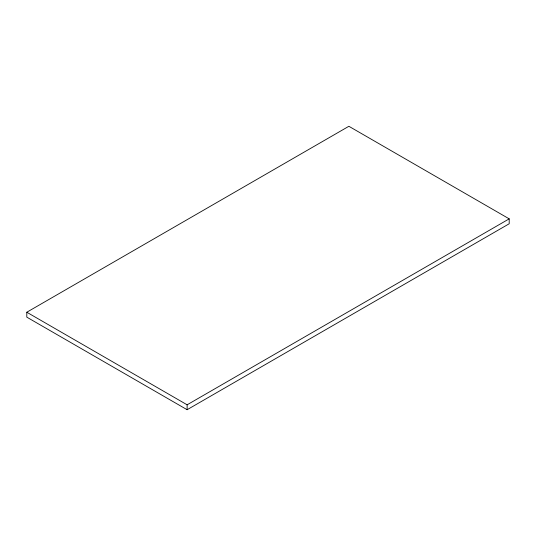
<?xml version="1.0" encoding="UTF-8"?>
<svg xmlns="http://www.w3.org/2000/svg" width="536" height="536" viewBox="0 0 536 536"><rect width="100%" height="100%" fill="white"/><g stroke="black" fill="none" stroke-linecap="round" stroke-linejoin="round"><path stroke-width="0.8" d="M26.8 312.233L348.876 126.288L509.2 218.849L509.2 223.767L187.124 409.712L26.8 317.151L26.8 312.233L187.124 404.801L509.2 218.849M187.124 404.801L187.124 409.712"/></g></svg>
